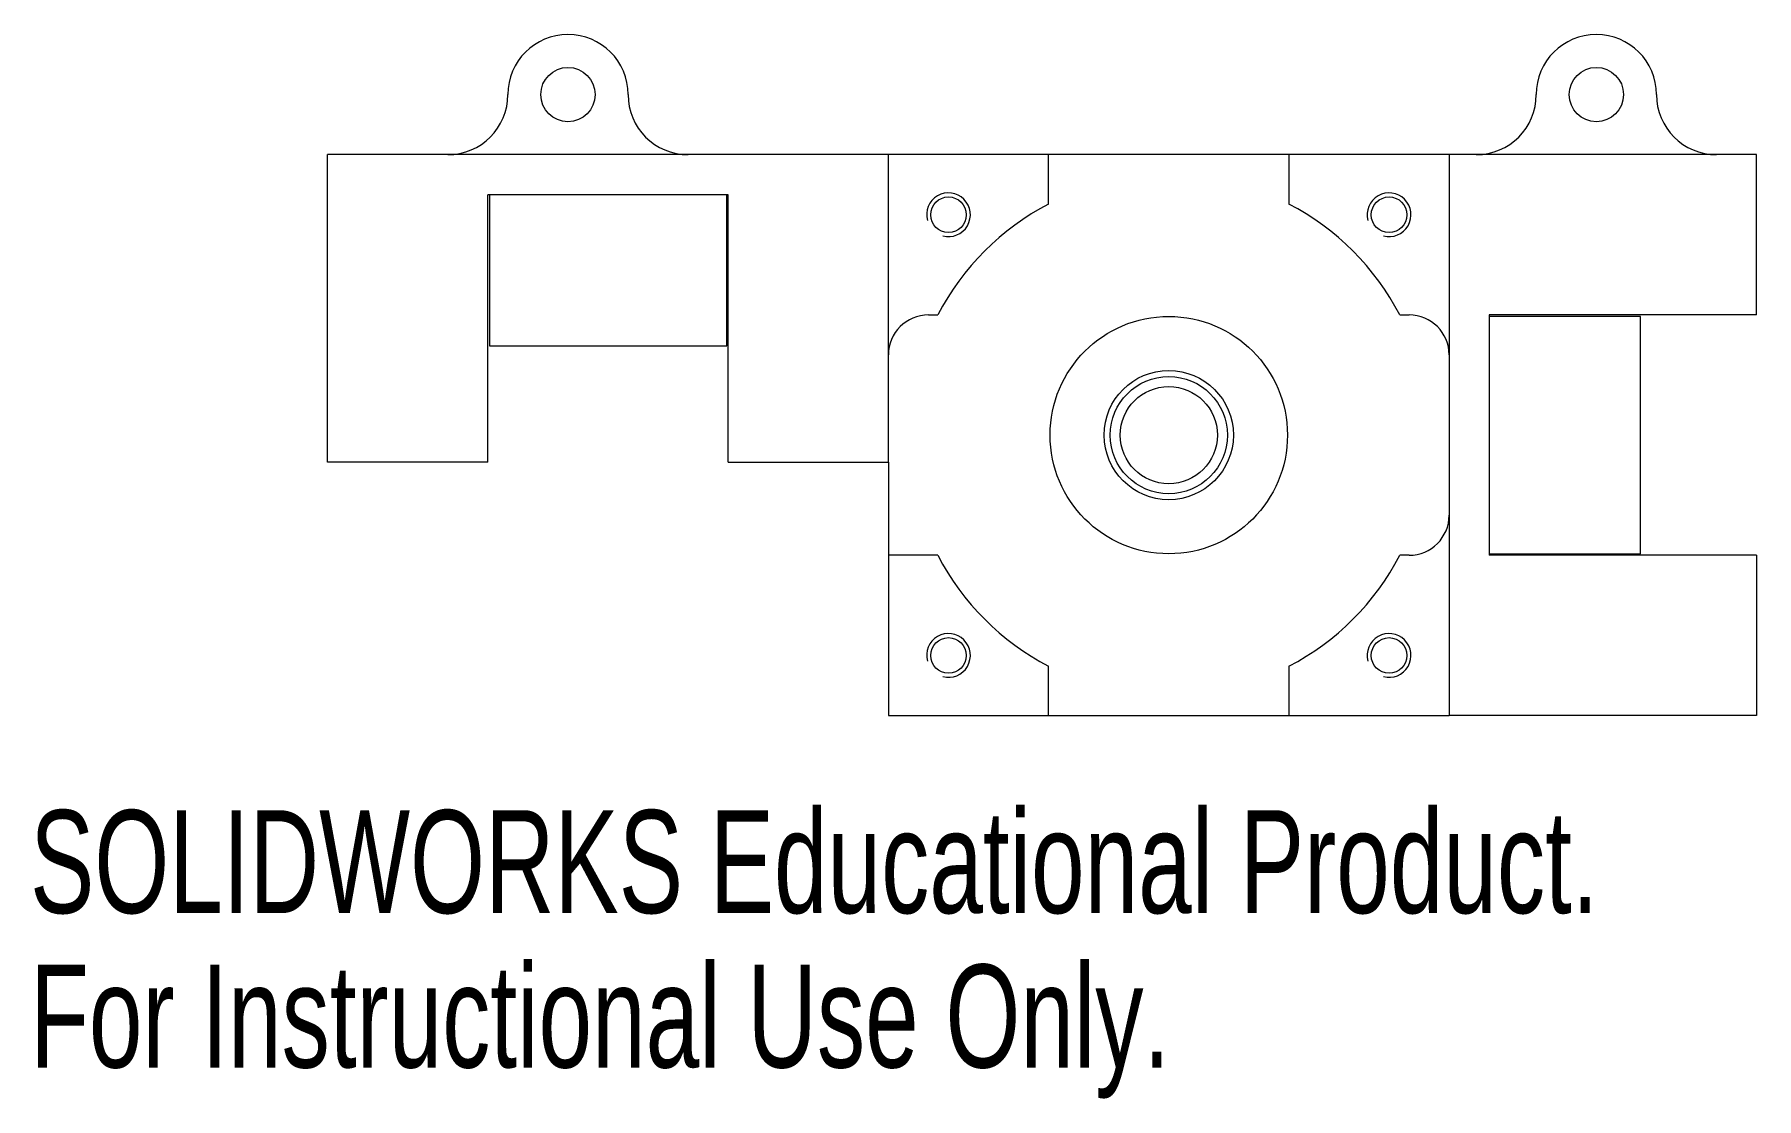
# Model space of a CAD drawing. Header units: millimetres. Extents: x 0.2 to 86.2, y -0.1 to 53.1.
import ezdxf

# ---------------------------------------------------------------- set-up
doc = ezdxf.new("R2010")
doc.units = ezdxf.units.MM
doc.styles.add('SLDTEXTSTYLE0', font='TXT', dxfattribs={"width": 0.7})

msp = doc.modelspace()

# ---------------------------------------------------------------- linework, layer by layer
at = {"color": 7, "linetype": 'Continuous', "lineweight": 15}
for p, q in [((14.86, 31.704), (14.86, 47.054)), ((42.86, 47.054), (14.86, 47.054)), ((42.86, 31.704), (42.86, 47.054)), ((50.86, 47.054), (42.86, 47.054)), ((50.86, 44.587), (50.86, 47.054)), ((62.86, 47.054), (50.86, 47.054)), ((62.86, 47.054), (62.86, 44.587)), ((70.86, 47.054), (62.86, 47.054)), ((70.86, 47.054), (70.86, 19.054)), ((86.21, 47.054), (70.86, 47.054)), ((86.21, 39.054), (86.21, 47.054)), ((22.86, 31.704), (22.86, 45.054)), ((34.86, 45.054), (22.86, 45.054)), ((22.935, 45.054), (22.935, 37.504)), ((34.785, 37.504), (34.785, 45.054)), ((34.86, 31.704), (34.86, 45.054)), ((44.86, 39.054), (45.327, 39.054)), ((68.392, 39.054), (68.86, 39.054)), ((86.21, 39.054), (72.86, 39.054)), ((72.86, 39.054), (72.86, 27.054)), ((80.41, 38.979), (72.86, 38.979)), ((80.41, 27.129), (80.41, 38.979)), ((22.935, 37.504), (28.86, 37.504)), ((28.86, 37.504), (34.785, 37.504)), ((22.86, 31.704), (14.86, 31.704)), ((34.86, 31.704), (42.86, 31.704)), ((42.86, 31.704), (42.86, 27.054)), ((42.86, 27.054), (42.86, 19.054)), ((45.327, 27.054), (42.86, 27.054)), ((68.86, 27.054), (68.392, 27.054)), ((72.86, 27.129), (80.41, 27.129)), ((86.21, 27.054), (72.86, 27.054)), ((86.21, 27.054), (86.21, 19.054)), ((50.86, 19.054), (50.86, 21.522)), ((62.86, 21.522), (62.86, 19.054)), ((42.86, 19.054), (50.86, 19.054)), ((50.86, 19.054), (62.86, 19.054)), ((62.86, 19.054), (70.86, 19.054)), ((86.21, 19.054), (70.86, 19.054))]:
    msp.add_line(p, q, dxfattribs=at)
for centre, radius in [((26.86, 50.054), 1.355), ((78.21, 50.054), 1.355), ((45.86, 44.054), 0.889), ((67.86, 44.054), 0.889), ((56.86, 33.054), 5.925), ((56.86, 33.054), 3.225), ((56.86, 33.054), 2.925), ((56.86, 33.054), 2.425), ((45.86, 22.054), 0.889), ((67.86, 22.054), 0.889)]:
    msp.add_circle(centre, radius, dxfattribs=at)
for centre, radius, start, end in [((26.86, 50.054), 3, 0, 180), ((78.21, 50.054), 3, 0, 180), ((20.86, 50.054), 3, 270, 0), ((32.86, 50.054), 3, 180, 270), ((72.21, 50.054), 3, 270, 0), ((84.21, 50.054), 3, 180, 270), ((56.86, 33.054), 13, 117.48643, 152.51357), ((56.86, 33.054), 13, 27.48643, 62.51357), ((44.86, 37.054), 2, 90, 180), ((68.86, 37.054), 2, 0, 90), ((68.86, 29.054), 2, 270, 0), ((56.86, 33.054), 13, 207.48643, 242.51357), ((56.86, 33.054), 13, 297.48643, 332.51357)]:
    msp.add_arc(centre, radius, start, end, dxfattribs=at)
at = {"color": 7, "linetype": 'Continuous', "lineweight": 0}
for centre in [(45.86, 44.054), (67.86, 44.054), (45.86, 22.054), (67.86, 22.054)]:
    msp.add_arc(centre, 1.092, 255, 195, dxfattribs=at)

# ---------------------------------------------------------------- texts
at = {"color": 7, "linetype": 'Continuous', "char_height": 5.1381, "attachment_point": 1, "style": 'SLDTEXTSTYLE0'}
for s, insert in [('SOLIDWORKS Educational Product.', (0, 14.331)), ('For Instructional Use Only.', (0, 6.623))]:
    msp.add_mtext(s, dxfattribs=dict(at, insert=insert))

doc.saveas('drawing.dxf')
